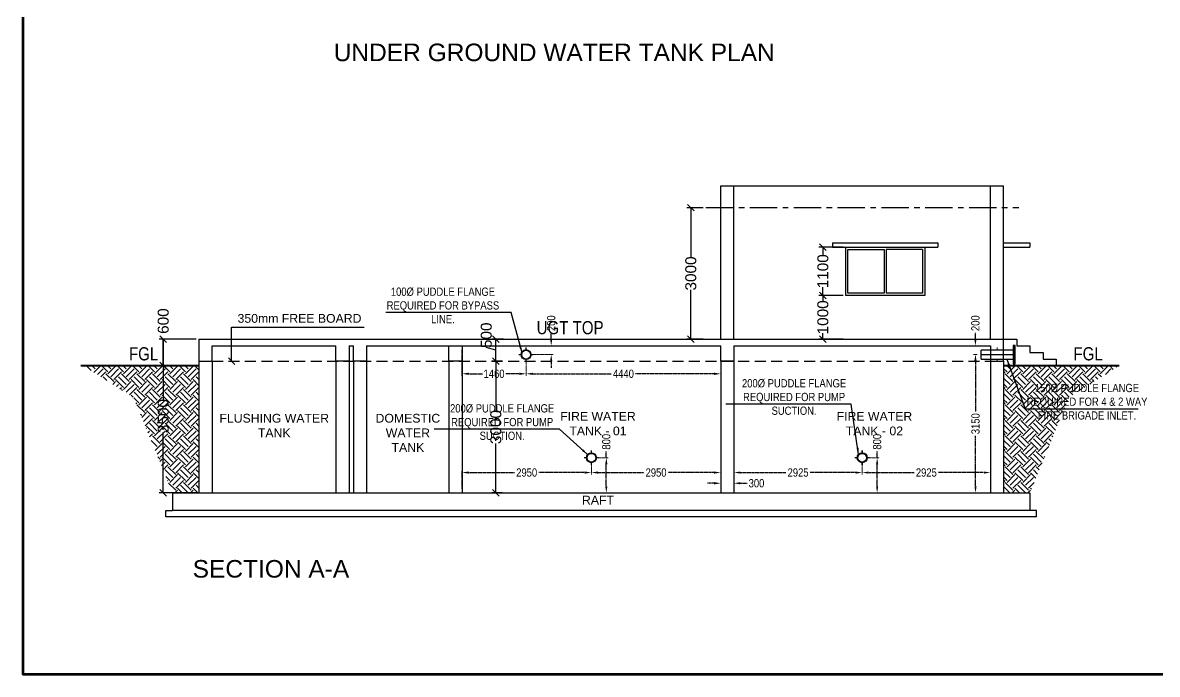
# Model space of a CAD drawing. Header units: inches. Extents: x -82712 to 364260, y -240815 to -94944.
# Drawn here: x 46927 to 72799, y -240815 to -225963 of the extents above; entities that cross this region are included whole.
import ezdxf

# ---------------------------------------------------------------- set-up
doc = ezdxf.new("R2010")
doc.units = ezdxf.units.IN
doc.header["$MEASUREMENT"] = 0
for name, pattern in [('CENTER', [2, 1.25, -0.25, 0.25, -0.25]), ('DASHED2', [0.375, 0.25, -0.125]), ('HIDDEN', [0.375, 0.25, -0.125])]:
    doc.linetypes.add(name, pattern=pattern)
doc.layers.get('Defpoints').update_dxf_attribs({"color": 8})
for name, color, linetype, lineweight in [('2MM', 8, 'Continuous', 20), ('beam', 160, 'Continuous', 25), ('NVB HT TX', 7, 'Continuous', 18), ('text', 7, 'Continuous', 25)]:
    doc.layers.add(name, color=color, linetype=linetype, lineweight=lineweight)
for name, color, linetype in [('EDS-PL-WS-TXT', 7, 'Continuous'), ('Elevation Win', 135, 'Continuous'), ('fire', 1, 'Continuous'), ('FORMAT', 7, 'Continuous'), ('WALL', 1, 'Continuous')]:
    doc.layers.add(name, color=color, linetype=linetype)
doc.styles.add('ARIAL', font='arial.ttf')
doc.styles.add('ARIAL NARROW', font='ARIALN.TTF')
doc.styles.add('Basic', font='arial.ttf')
doc.styles.add('HS', font='ARIALN.TTF', dxfattribs={"height": 0.25})
doc.styles.get("Standard").update_dxf_attribs({"font": 'arial.ttf'})
doc.dimstyles.new('ISO-10', dxfattribs={"dimtxt": 125, "dimasz": 100, "dimexe": 30, "dimexo": 60, "dimgap": 30, "dimtad": 0, "dimdec": 0, "dimzin": 0, "dimdsep": 46, "dimtxsty": 'ARIAL NARROW', "dimcen": 0.09, "dimadec": 0, "dimazin": 0, "dimtfac": 1, "dimtdec": 0, "dimtofl": 0, "dimtmove": 0, "dimatfit": 3, "dimfxl": 1, "dimtolj": 1, "dimtzin": 0, "dimlwe": 13, "dimarcsym": 0})
doc.dimstyles.new('XYZ', dxfattribs={"dimtxt": 0.25, "dimasz": 0.15, "dimexe": 0.09, "dimexo": 0.0625, "dimgap": 0, "dimtad": 0, "dimdec": 0, "dimlfac": 1000, "dimzin": 0, "dimdsep": 46, "dimtxsty": 'Standard', "dimblk": 'OBLIQUE', "dimcen": 0.09, "dimclrd": 256, "dimclre": 256, "dimadec": 0, "dimazin": 0, "dimtfac": 1, "dimtdec": 0, "dimtofl": 0, "dimtmove": 1, "dimatfit": 3, "dimldrblk": 'OBLIQUE', "dimfxl": 1, "dimtolj": 1, "dimtzin": 0, "dimlwd": -1, "dimlwe": -1, "dimarcsym": 0})
pattern_1 = [(45, (-214.04214, -105.05241), (0, 0.3535534), [0.25, -0.25]), (45, (-214.10843, -104.98612), (0, 0.3535534), [0.25, -0.25]), (45, (-214.17472, -104.91983), (0, 0.3535534), [0.25, -0.25]), (135, (-214.17472, -104.87564), (-0.3535534, 3e-17), [0.25, -0.25]), (135, (-214.10843, -104.80934), (-0.3535534, 3e-17), [0.25, -0.25]), (135, (-214.04214, -104.74305), (-0.3535534, 3e-17), [0.25, -0.25])]

# ---------------------------------------------------------------- blocks, each defined once
blk = doc.blocks.new('External Window 1.8')
at = {"layer": 'Elevation Win'}
for p, q in [((0, 1.1), (0, 0)), ((1.8, 1.1), (0, 1.1)), ((0.05, 1.05), (0.875, 1.05)), ((0.875, 1.05), (0.875, 0.05)), ((1.8, 0), (1.8, 1.1)), ((0, 0), (1.8, 0))]:
    blk.add_line(p, q, dxfattribs=at)
for points in [[(0.05, 1.05), (0.05, 0.05), (0.875, 0.05)], [(0.925, 0.05), (1.75, 0.05), (1.75, 1.05), (0.925, 1.05)], [(0.925, 1.05), (0.925, 0.05)]]:
    blk.add_lwpolyline(points, dxfattribs=at)
blk = doc.blocks.new('_Oblique')
at = {"layer": '2MM', "color": 0, "lineweight": -2}
blk.add_line((-0.5, -0.5), (0.5, 0.5), dxfattribs=at)
blk = doc.blocks.new('*D850')
at = {"transparency": 16777216}
for p, q in [((453.567, 65.52), (452.727, 65.52)), ((452.817, 65.52), (452.817, 64.143)), ((452.817, 62.02), (452.817, 63.397)), ((453.567, 62.02), (452.727, 62.02))]:
    blk.add_line(p, q, dxfattribs=at)
at = {"layer": 'Defpoints', "color": 0, "transparency": 16777216}
for p in [(452.817, 65.52), (453.629, 65.52), (453.629, 62.02)]:
    blk.add_point(p, dxfattribs=at)
at = {"transparency": 16777216, "xscale": 0.15, "yscale": 0.15, "zscale": 0.15}
for p, rotation in [((452.817, 65.52), 90), ((452.817, 62.02), 270)]:
    blk.add_blockref('_Oblique', p, dxfattribs=dict(at, rotation=rotation))
at = {"color": 0, "transparency": 16777216, "insert": (452.817, 63.77), "char_height": 0.25, "attachment_point": 5, "rotation": 90}
blk.add_mtext('\\A1;3500', dxfattribs=at)
blk = doc.blocks.new('*D851')
at = {"transparency": 16777216}
for p, q in [((453.567, 65.52), (452.727, 65.52)), ((452.817, 64.92), (452.817, 65.52)), ((453.567, 64.92), (452.727, 64.92))]:
    blk.add_line(p, q, dxfattribs=at)
at = {"layer": 'Defpoints', "color": 0, "transparency": 16777216}
for p in [(452.817, 65.52), (453.629, 65.52), (453.629, 64.92)]:
    blk.add_point(p, dxfattribs=at)
at = {"transparency": 16777216, "xscale": 0.15, "yscale": 0.15, "zscale": 0.15}
for p, rotation in [((452.817, 65.52), 90), ((452.817, 64.92), 270)]:
    blk.add_blockref('_Oblique', p, dxfattribs=dict(at, rotation=rotation))
at = {"color": 0, "transparency": 16777216, "insert": (452.817, 65.935), "char_height": 0.25, "attachment_point": 5, "rotation": 90}
blk.add_mtext('\\A1;600', dxfattribs=at)
blk = doc.blocks.new('*D852')
at = {"transparency": 16777216}
for p, q in [((465.13, 68.52), (464.757, 68.52)), ((464.847, 68.52), (464.847, 67.393)), ((464.847, 65.52), (464.847, 66.647)), ((465.13, 65.52), (464.757, 65.52))]:
    blk.add_line(p, q, dxfattribs=at)
at = {"layer": 'Defpoints', "color": 0, "transparency": 16777216}
for p in [(465.192, 68.52), (464.847, 65.52), (465.192, 65.52)]:
    blk.add_point(p, dxfattribs=at)
at = {"transparency": 16777216, "xscale": 0.15, "yscale": 0.15, "zscale": 0.15}
for p, rotation in [((464.847, 68.52), 90), ((464.847, 65.52), 270)]:
    blk.add_blockref('_Oblique', p, dxfattribs=dict(at, rotation=rotation))
at = {"color": 0, "transparency": 16777216, "insert": (464.847, 67.02), "char_height": 0.25, "attachment_point": 5, "rotation": 90}
blk.add_mtext('\\A1;3000', dxfattribs=at)
blk = doc.blocks.new('*D853')
at = {"transparency": 16777216}
for p, q in [((468.317, 66.52), (467.768, 66.52)), ((467.858, 66.52), (467.858, 66.381)), ((468.317, 65.52), (467.768, 65.52)), ((467.858, 65.52), (467.858, 65.659))]:
    blk.add_line(p, q, dxfattribs=at)
at = {"layer": 'Defpoints', "color": 0, "transparency": 16777216}
for p in [(468.379, 66.52), (467.858, 65.52), (468.379, 65.52)]:
    blk.add_point(p, dxfattribs=at)
at = {"transparency": 16777216, "xscale": 0.15, "yscale": 0.15, "zscale": 0.15}
for p, rotation in [((467.858, 66.52), 90), ((467.858, 65.52), 270)]:
    blk.add_blockref('_Oblique', p, dxfattribs=dict(at, rotation=rotation))
at = {"color": 0, "transparency": 16777216, "insert": (467.858, 66.02), "char_height": 0.25, "attachment_point": 5, "rotation": 90}
blk.add_mtext('\\A1;1000', dxfattribs=at)
blk = doc.blocks.new('*D854')
at = {"transparency": 16777216}
for p, q in [((468.317, 67.62), (467.768, 67.62)), ((467.858, 67.62), (467.858, 67.431)), ((468.317, 66.52), (467.768, 66.52)), ((467.858, 66.52), (467.858, 66.709))]:
    blk.add_line(p, q, dxfattribs=at)
at = {"layer": 'Defpoints', "color": 0, "transparency": 16777216}
for p in [(467.858, 67.62), (468.379, 67.62), (468.379, 66.52)]:
    blk.add_point(p, dxfattribs=at)
at = {"transparency": 16777216, "xscale": 0.15, "yscale": 0.15, "zscale": 0.15}
for p, rotation in [((467.858, 67.62), 90), ((467.858, 66.52), 270)]:
    blk.add_blockref('_Oblique', p, dxfattribs=dict(at, rotation=rotation))
at = {"color": 0, "transparency": 16777216, "insert": (467.858, 67.07), "char_height": 0.25, "attachment_point": 5, "rotation": 90}
blk.add_mtext('\\A1;1100', dxfattribs=at)
blk = doc.blocks.new('*D871')
at = {"transparency": 16777216}
for p, q in [((460.556, 65.02), (460.311, 65.02)), ((460.401, 65.02), (460.401, 63.893)), ((460.401, 62.02), (460.401, 63.147)), ((460.556, 62.02), (460.311, 62.02))]:
    blk.add_line(p, q, dxfattribs=at)
at = {"layer": 'Defpoints', "color": 0, "transparency": 16777216}
for p in [(460.619, 65.02), (460.401, 62.02), (460.619, 62.02)]:
    blk.add_point(p, dxfattribs=at)
at = {"transparency": 16777216, "xscale": 0.15, "yscale": 0.15, "zscale": 0.15}
for p, rotation in [((460.401, 65.02), 90), ((460.401, 62.02), 270)]:
    blk.add_blockref('_Oblique', p, dxfattribs=dict(at, rotation=rotation))
at = {"color": 0, "transparency": 16777216, "insert": (460.401, 63.52), "char_height": 0.25, "attachment_point": 5, "rotation": 90}
blk.add_mtext('\\A1;3000', dxfattribs=at)
blk = doc.blocks.new('*D872')
at = {"transparency": 16777216}
for p, q in [((460.573, 65.52), (460.311, 65.52)), ((460.401, 65.02), (460.401, 65.52)), ((460.401, 65.27), (460.183, 65.336)), ((460.556, 65.02), (460.311, 65.02))]:
    blk.add_line(p, q, dxfattribs=at)
at = {"layer": 'Defpoints', "color": 0, "transparency": 16777216}
for p in [(460.401, 65.52), (460.636, 65.52), (460.619, 65.02)]:
    blk.add_point(p, dxfattribs=at)
at = {"transparency": 16777216, "xscale": 0.15, "yscale": 0.15, "zscale": 0.15}
for p, rotation in [((460.401, 65.52), 90), ((460.401, 65.02), 270)]:
    blk.add_blockref('_Oblique', p, dxfattribs=dict(at, rotation=rotation))
at = {"color": 0, "transparency": 16777216, "insert": (460.183, 65.611), "char_height": 0.25, "attachment_point": 5, "rotation": 90}
blk.add_mtext('\\A1;500', dxfattribs=at)
blk = doc.blocks.new('*D908')
at = {"color": 0, "linetype": 'DASHED2', "lineweight": 13, "transparency": 16777216}
for p, q in [((56944, -236589), (56944, -236172)), ((59894, -235969), (59894, -236262))]:
    blk.add_line(p, q, dxfattribs=at)
at = {"color": 0, "linetype": 'DASHED2', "lineweight": -2, "transparency": 16777216}
for p, q in [((57094, -236217), (58144, -236217)), ((59744, -236217), (58695, -236217))]:
    blk.add_line(p, q, dxfattribs=at)
at = {"color": 0, "transparency": 16777216}
for points in [[(57094, -236192), (57094, -236242), (56944, -236217)], [(59744, -236192), (59744, -236242), (59894, -236217)]]:
    blk.add_solid(points, dxfattribs=at)
at = {"layer": 'Defpoints', "color": 0, "transparency": 16777216}
for p in [(59894, -235879), (59894, -236217), (56944, -236679)]:
    blk.add_point(p, dxfattribs=at)
at = {"color": 0, "transparency": 16777216, "insert": (58419, -236217), "char_height": 187.5, "attachment_point": 5, "style": 'ARIAL NARROW'}
blk.add_mtext('\\A1;2950', dxfattribs=at)
blk = doc.blocks.new('*D909')
at = {"color": 0, "linetype": 'DASHED2', "lineweight": 13, "transparency": 16777216}
for p, q in [((59894, -235969), (59894, -236262)), ((62844, -236589), (62844, -236172))]:
    blk.add_line(p, q, dxfattribs=at)
at = {"color": 0, "linetype": 'DASHED2', "lineweight": -2, "transparency": 16777216}
for p, q in [((60044, -236217), (61094, -236217)), ((62694, -236217), (61645, -236217))]:
    blk.add_line(p, q, dxfattribs=at)
at = {"color": 0, "transparency": 16777216}
for points in [[(60044, -236192), (60044, -236242), (59894, -236217)], [(62694, -236192), (62694, -236242), (62844, -236217)]]:
    blk.add_solid(points, dxfattribs=at)
at = {"layer": 'Defpoints', "color": 0, "transparency": 16777216}
for p in [(59894, -235879), (62844, -236217), (62844, -236679)]:
    blk.add_point(p, dxfattribs=at)
at = {"color": 0, "transparency": 16777216, "insert": (61369, -236217), "char_height": 187.5, "attachment_point": 5, "style": 'ARIAL NARROW'}
blk.add_mtext('\\A1;2950', dxfattribs=at)
blk = doc.blocks.new('*D910')
at = {"color": 0, "linetype": 'DASHED2', "lineweight": -2, "transparency": 16777216}
for p, q in [((62694, -236461), (62544, -236461)), ((63294, -236461), (63444, -236461))]:
    blk.add_line(p, q, dxfattribs=at)
at = {"color": 0, "linetype": 'DASHED2', "lineweight": 13, "transparency": 16777216}
for p, q in [((62844, -236589), (62844, -236416)), ((63144, -236589), (63144, -236416))]:
    blk.add_line(p, q, dxfattribs=at)
at = {"color": 0, "transparency": 16777216}
for points in [[(62694, -236436), (62694, -236486), (62844, -236461)], [(63294, -236436), (63294, -236486), (63144, -236461)]]:
    blk.add_solid(points, dxfattribs=at)
at = {"layer": 'Defpoints', "color": 0, "transparency": 16777216}
for p in [(63144, -236461), (62844, -236679), (63144, -236679)]:
    blk.add_point(p, dxfattribs=at)
at = {"color": 0, "transparency": 16777216, "insert": (63659, -236461), "char_height": 187.5, "attachment_point": 5, "style": 'ARIAL NARROW'}
blk.add_mtext('\\A1;300', dxfattribs=at)
blk = doc.blocks.new('*D911')
at = {"color": 0, "linetype": 'DASHED2', "lineweight": 13, "transparency": 16777216}
for p, q in [((63144, -236589), (63144, -236172)), ((66069, -235969), (66069, -236262))]:
    blk.add_line(p, q, dxfattribs=at)
at = {"color": 0, "linetype": 'DASHED2', "lineweight": -2, "transparency": 16777216}
for p, q in [((63294, -236217), (64331, -236217)), ((65919, -236217), (64883, -236217))]:
    blk.add_line(p, q, dxfattribs=at)
at = {"color": 0, "transparency": 16777216}
for points in [[(63294, -236192), (63294, -236242), (63144, -236217)], [(65919, -236192), (65919, -236242), (66069, -236217)]]:
    blk.add_solid(points, dxfattribs=at)
at = {"layer": 'Defpoints', "color": 0, "transparency": 16777216}
for p in [(66069, -235879), (66069, -236217), (63144, -236679)]:
    blk.add_point(p, dxfattribs=at)
at = {"color": 0, "transparency": 16777216, "insert": (64607, -236217), "char_height": 187.5, "attachment_point": 5, "style": 'ARIAL NARROW'}
blk.add_mtext('\\A1;2925', dxfattribs=at)
blk = doc.blocks.new('*D912')
at = {"color": 0, "linetype": 'DASHED2', "lineweight": 13, "transparency": 16777216}
for p, q in [((66069, -235969), (66069, -236262)), ((68994, -236589), (68994, -236172))]:
    blk.add_line(p, q, dxfattribs=at)
at = {"color": 0, "linetype": 'DASHED2', "lineweight": -2, "transparency": 16777216}
for p, q in [((66219, -236217), (67256, -236217)), ((68844, -236217), (67808, -236217))]:
    blk.add_line(p, q, dxfattribs=at)
at = {"color": 0, "transparency": 16777216}
for points in [[(66219, -236192), (66219, -236242), (66069, -236217)], [(68844, -236192), (68844, -236242), (68994, -236217)]]:
    blk.add_solid(points, dxfattribs=at)
at = {"layer": 'Defpoints', "color": 0, "transparency": 16777216}
for p in [(66069, -235879), (68994, -236217), (68994, -236679)]:
    blk.add_point(p, dxfattribs=at)
at = {"color": 0, "transparency": 16777216, "insert": (67532, -236217), "char_height": 187.5, "attachment_point": 5, "style": 'ARIAL NARROW'}
blk.add_mtext('\\A1;2925', dxfattribs=at)
blk = doc.blocks.new('*D913')
at = {"color": 0, "linetype": 'DASHED2', "lineweight": 13, "transparency": 16777216}
for p, q in [((59984, -235879), (60280, -235879)), ((59984, -236679), (60280, -236679))]:
    blk.add_line(p, q, dxfattribs=at)
at = {"color": 0, "linetype": 'DASHED2', "lineweight": -2, "transparency": 16777216}
for p, q in [((60235, -235879), (60235, -235729)), ((60235, -236529), (60235, -236029))]:
    blk.add_line(p, q, dxfattribs=at)
at = {"color": 0, "transparency": 16777216}
for points in [[(60210, -236029), (60260, -236029), (60235, -235879)], [(60210, -236529), (60260, -236529), (60235, -236679)]]:
    blk.add_solid(points, dxfattribs=at)
at = {"layer": 'Defpoints', "color": 0, "transparency": 16777216}
for p in [(59894, -235879), (59894, -236679), (60235, -236679)]:
    blk.add_point(p, dxfattribs=at)
at = {"color": 0, "transparency": 16777216, "insert": (60235, -235515), "char_height": 187.5, "attachment_point": 5, "rotation": 90, "style": 'ARIAL NARROW'}
blk.add_mtext('\\A1;800', dxfattribs=at)
blk = doc.blocks.new('*D914')
at = {"color": 0, "linetype": 'DASHED2', "lineweight": 13, "transparency": 16777216}
for p, q in [((66159, -235879), (66455, -235879)), ((66159, -236679), (66455, -236679))]:
    blk.add_line(p, q, dxfattribs=at)
at = {"color": 0, "linetype": 'DASHED2', "lineweight": -2, "transparency": 16777216}
for p, q in [((66410, -235879), (66410, -235729)), ((66410, -236529), (66410, -236029))]:
    blk.add_line(p, q, dxfattribs=at)
at = {"color": 0, "transparency": 16777216}
for points in [[(66385, -236029), (66435, -236029), (66410, -235879)], [(66385, -236529), (66435, -236529), (66410, -236679)]]:
    blk.add_solid(points, dxfattribs=at)
at = {"layer": 'Defpoints', "color": 0, "transparency": 16777216}
for p in [(66069, -235879), (66069, -236679), (66410, -236679)]:
    blk.add_point(p, dxfattribs=at)
at = {"color": 0, "transparency": 16777216, "insert": (66410, -235515), "char_height": 187.5, "attachment_point": 5, "rotation": 90, "style": 'ARIAL NARROW'}
blk.add_mtext('\\A1;800', dxfattribs=at)
blk = doc.blocks.new('*D915')
at = {"color": 0, "linetype": 'DASHED2', "lineweight": 13, "transparency": 16777216}
for p, q in [((56944, -233419), (56944, -234011)), ((58405, -233619), (58405, -234011))]:
    blk.add_line(p, q, dxfattribs=at)
at = {"color": 0, "linetype": 'DASHED2', "lineweight": -2, "transparency": 16777216}
for p, q in [((57094, -233966), (57408, -233966)), ((58255, -233966), (57942, -233966))]:
    blk.add_line(p, q, dxfattribs=at)
at = {"color": 0, "transparency": 16777216}
for points in [[(57094, -233941), (57094, -233991), (56944, -233966)], [(58255, -233941), (58255, -233991), (58405, -233966)]]:
    blk.add_solid(points, dxfattribs=at)
at = {"layer": 'Defpoints', "color": 0, "transparency": 16777216}
for p in [(56944, -233329), (58405, -233529), (58405, -233966)]:
    blk.add_point(p, dxfattribs=at)
at = {"color": 0, "transparency": 16777216, "insert": (57675, -233966), "char_height": 187.5, "attachment_point": 5, "style": 'ARIAL NARROW'}
blk.add_mtext('\\A1;1460', dxfattribs=at)
blk = doc.blocks.new('*D916')
at = {"color": 0, "linetype": 'DASHED2', "lineweight": 13, "transparency": 16777216}
for p, q in [((58405, -233619), (58405, -234011)), ((62844, -233919), (62844, -234011))]:
    blk.add_line(p, q, dxfattribs=at)
at = {"color": 0, "linetype": 'DASHED2', "lineweight": -2, "transparency": 16777216}
for p, q in [((58555, -233966), (60347, -233966)), ((62694, -233966), (60902, -233966))]:
    blk.add_line(p, q, dxfattribs=at)
at = {"color": 0, "transparency": 16777216}
for points in [[(58555, -233941), (58555, -233991), (58405, -233966)], [(62694, -233941), (62694, -233991), (62844, -233966)]]:
    blk.add_solid(points, dxfattribs=at)
at = {"layer": 'Defpoints', "color": 0, "transparency": 16777216}
for p in [(58405, -233529), (62844, -233829), (62844, -233966)]:
    blk.add_point(p, dxfattribs=at)
at = {"color": 0, "transparency": 16777216, "insert": (60625, -233966), "char_height": 187.5, "attachment_point": 5, "style": 'ARIAL NARROW'}
blk.add_mtext('\\A1;4440', dxfattribs=at)
blk = doc.blocks.new('*D917')
at = {"color": 0, "linetype": 'DASHED2', "lineweight": -2, "transparency": 16777216}
for p, q in [((58978, -233179), (58978, -233029)), ((58978, -233679), (58978, -233829))]:
    blk.add_line(p, q, dxfattribs=at)
at = {"color": 0, "linetype": 'DASHED2', "lineweight": 13, "transparency": 16777216}
for p, q in [((58773, -233329), (59023, -233329)), ((58495, -233529), (59023, -233529))]:
    blk.add_line(p, q, dxfattribs=at)
at = {"color": 0, "transparency": 16777216}
for points in [[(58953, -233179), (59003, -233179), (58978, -233329)], [(58953, -233679), (59003, -233679), (58978, -233529)]]:
    blk.add_solid(points, dxfattribs=at)
at = {"layer": 'Defpoints', "color": 0, "transparency": 16777216}
for p in [(58683, -233329), (58978, -233329), (58405, -233529)]:
    blk.add_point(p, dxfattribs=at)
at = {"color": 0, "transparency": 16777216, "insert": (58978, -232813), "char_height": 187.5, "attachment_point": 5, "rotation": 90, "style": 'ARIAL NARROW'}
blk.add_mtext('\\A1;200', dxfattribs=at)
blk = doc.blocks.new('250 Flang')
at = {"layer": 'fire', "linetype": 'ByBlock'}
for points in [[(116497, 14839), (116087, 14839), (116087, 14859), (116497, 14859)], [(116497, 14815), (116087, 14815), (116087, 14835), (116497, 14835)]]:
    blk.add_lwpolyline(points, close=True, dxfattribs=at)
blk = doc.blocks.new('*D924')
at = {"color": 0, "linetype": 'DASHED2', "lineweight": 13, "transparency": 16777216}
for p, q in [((68694, -233529), (68609, -233529)), ((68816, -236679), (68609, -236679))]:
    blk.add_line(p, q, dxfattribs=at)
at = {"color": 0, "linetype": 'DASHED2', "lineweight": -2, "transparency": 16777216}
for p, q in [((68654, -233679), (68654, -234830)), ((68654, -236529), (68654, -235378))]:
    blk.add_line(p, q, dxfattribs=at)
at = {"color": 0, "transparency": 16777216}
for points in [[(68629, -233679), (68679, -233679), (68654, -233529)], [(68629, -236529), (68679, -236529), (68654, -236679)]]:
    blk.add_solid(points, dxfattribs=at)
at = {"layer": 'Defpoints', "color": 0, "transparency": 16777216}
for p in [(68654, -233529), (68784, -233529), (68906, -236679)]:
    blk.add_point(p, dxfattribs=at)
at = {"color": 0, "transparency": 16777216, "insert": (68654, -235104), "char_height": 187.5, "attachment_point": 5, "rotation": 90, "style": 'ARIAL NARROW'}
blk.add_mtext('\\A1;3150', dxfattribs=at)
blk = doc.blocks.new('*D925')
at = {"color": 0, "linetype": 'DASHED2', "lineweight": -2, "transparency": 16777216}
for p, q in [((68651, -233179), (68651, -233029)), ((68651, -233679), (68651, -233829))]:
    blk.add_line(p, q, dxfattribs=at)
at = {"color": 0, "linetype": 'DASHED2', "lineweight": 13, "transparency": 16777216}
for p, q in [((68689, -233329), (68606, -233329)), ((68689, -233529), (68606, -233529))]:
    blk.add_line(p, q, dxfattribs=at)
at = {"color": 0, "transparency": 16777216}
for points in [[(68626, -233179), (68676, -233179), (68651, -233329)], [(68626, -233679), (68676, -233679), (68651, -233529)]]:
    blk.add_solid(points, dxfattribs=at)
at = {"layer": 'Defpoints', "color": 0, "transparency": 16777216}
for p in [(68651, -233329), (68779, -233329), (68779, -233529)]:
    blk.add_point(p, dxfattribs=at)
at = {"color": 0, "transparency": 16777216, "insert": (68651, -232813), "char_height": 187.5, "attachment_point": 5, "rotation": 90, "style": 'ARIAL NARROW'}
blk.add_mtext('\\A1;200', dxfattribs=at)
blk = doc.blocks.new('A$C6A5012D1')
h = blk.add_hatch()
h.set_pattern_fill('EARTH', color=8, angle=45)
h.set_pattern_definition(pattern_1)
h.paths.add_polyline_path([(4.0177, 7.0362), (1.378, 7.0362), (2.5286, 6.311), (3.4177, 4.1362), (4.0177, 4.1362)])
h = blk.add_hatch()
h.set_pattern_fill('EARTH', color=8, angle=45)
h.set_pattern_definition(pattern_1)
h.paths.add_polyline_path([(22.3677, 7.0362), (25.0074, 7.0362), (23.8568, 6.311), (22.9677, 4.1362), (22.3677, 4.1362)])
at = {"color": 8}
for p, q in [((23.1177, 3.7362), (22.9677, 3.7362)), ((23.1177, 3.5862), (23.1177, 3.7362))]:
    blk.add_line(p, q, dxfattribs=at)
at = {"const_width": 0.05}
for points in [[(1.3201, 7.0362), (4.0177, 7.0362)], [(25.0074, 7.0362), (22.3677, 7.0362)]]:
    blk.add_lwpolyline(points, dxfattribs=at)
at = {"layer": 'beam'}
for p, q in [((4.0177, 7.1362), (4.0177, 4.1362)), ((4.3177, 7.1362), (4.3177, 4.1362)), ((7.1427, 7.1362), (7.1427, 4.1362)), ((7.4427, 7.1362), (7.4427, 4.1362)), ((7.5427, 7.1362), (7.5427, 4.1362)), ((7.8427, 7.1362), (7.8427, 4.1362)), ((9.7177, 7.1362), (9.7177, 4.1362)), ((10.0177, 7.1362), (10.0177, 4.1362)), ((15.9177, 7.1362), (15.9177, 4.1362)), ((16.2177, 7.1362), (16.2177, 4.1362)), ((22.0677, 7.1362), (22.0677, 4.1362)), ((22.3677, 7.1362), (22.3677, 4.1362)), ((3.4177, 4.1362), (22.9677, 4.1362)), ((3.4177, 4.1362), (3.4177, 3.7362)), ((22.9677, 4.1362), (22.9677, 3.7362)), ((22.9677, 3.7362), (3.4177, 3.7362))]:
    blk.add_line(p, q, dxfattribs=at)
at = {"layer": 'beam', "color": 8}
for p, q in [((3.2677, 3.5862), (3.2677, 3.7362)), ((3.2677, 3.7362), (3.4177, 3.7362)), ((23.1177, 3.5862), (3.2677, 3.5862))]:
    blk.add_line(p, q, dxfattribs=at)
at = {"layer": 'beam', "color": 125, "linetype": 'CENTER', "ltscale": 0.5}
blk.add_lwpolyline([(15.5804, 10.6362), (22.7126, 10.6362)], dxfattribs=at)
at = {"layer": 'beam'}
for points in [[(4.0177, 7.6362), (22.3677, 7.6362)], [(4.0177, 7.6362), (4.0177, 7.1362), (4.3177, 7.1362), (4.3177, 7.4862)], [(22.0677, 7.4862), (22.0677, 7.1362), (22.3677, 7.1362), (22.3677, 7.6362)], [(4.3177, 7.4862), (7.1427, 7.4862)], [(7.4427, 7.4862), (7.4427, 7.1362), (7.1427, 7.1362), (7.1427, 7.4862)], [(7.4427, 7.4862), (7.5427, 7.4862)], [(7.8427, 7.4862), (7.8427, 7.1362), (7.5427, 7.1362), (7.5427, 7.4862)], [(7.8427, 7.4862), (15.9177, 7.4862)], [(10.0177, 7.4862), (10.0177, 7.1362), (9.7177, 7.1362), (9.7177, 7.4862)], [(16.2177, 7.4862), (16.2177, 7.1362), (15.9177, 7.1362), (15.9177, 7.4862)], [(16.2177, 7.4862), (22.0677, 7.4862)]]:
    blk.add_lwpolyline(points, dxfattribs=at)
at = {"layer": 'beam', "color": 125, "linetype": 'HIDDEN'}
blk.add_lwpolyline([(4.3177, 7.1362), (22.0677, 7.1362)], dxfattribs=at)
at = {"layer": 'FORMAT', "lineweight": 100}
blk.add_lwpolyline([(0, 35.7159), (0, 0), (50.1276, 0), (50.1276, 35.7159)], close=True, dxfattribs=at)
at = {"layer": 'WALL', "color": 8}
for p, q in [((15.9177, 11.1362), (22.3677, 11.1362)), ((15.9177, 7.6362), (15.9177, 11.1362)), ((16.2177, 7.6362), (16.2177, 11.1362)), ((22.0677, 7.6362), (22.0677, 11.1362)), ((22.3677, 7.6362), (22.3677, 11.1362)), ((18.4677, 9.8362), (18.4677, 9.7362)), ((18.4677, 9.8362), (20.8677, 9.8362)), ((20.8677, 9.8362), (20.8677, 9.7362)), ((22.3677, 9.8362), (22.9677, 9.8362)), ((22.9677, 9.8362), (22.9677, 9.7362)), ((18.4677, 9.7362), (20.8677, 9.7362)), ((22.3677, 9.7362), (22.9677, 9.7362))]:
    blk.add_line(p, q, dxfattribs=at)
blk.add_lwpolyline([(22.3677, 7.6362), (22.6677, 7.6362), (22.6677, 7.4862), (22.9677, 7.4862), (22.9677, 7.3362), (23.2677, 7.3362), (23.2677, 7.1862), (23.5677, 7.1862), (23.5677, 7.0362)], dxfattribs=at)
at = {"layer": 'Elevation Win', "xscale": -1}
blk.add_blockref('External Window 1.8', (20.5677, 8.6362), dxfattribs=at)
at = {"layer": 'EDS-PL-WS-TXT', "char_height": 0.2, "width": 5.672603, "attachment_point": 1, "style": 'ARIAL'}
for s, insert in [('\\pxqc;350mm FREE BOARD', (3.476, 8.2124)), ('\\pxqc;FIRE WATER \\PTANK - 01', (10.2812, 5.9809)), ('\\pxqc;FIRE WATER \\PTANK - 02', (16.5856, 5.9809)), ('\\pxqc;FLUSHING WATER \\PTANK', (2.8994, 5.9363)), ('\\pxqc;DOMESTIC \\PWATER \\PTANK', (5.9472, 5.9363)), ('\\pxqc;RAFT', (10.2812, 4.0702))]:
    blk.add_mtext(s, dxfattribs=dict(at, insert=insert))
at = {"layer": 'NVB HT TX', "char_height": 0.3, "width": 4.045224, "attachment_point": 1, "style": 'HS'}
for s, insert in [('\\pxqc;UGT TOP', (10.4597, 8.0514, 4.8994)), ('\\pxqc;FGL', (0.7342, 7.4552, 4.8994)), ('\\pxqc;FGL', (22.271, 7.4552, 4.8994))]:
    blk.add_mtext(s, dxfattribs=dict(at, insert=insert))
at = {"layer": 'text', "color": 0, "style": 'Basic'}
for s, p in [('UNDER GROUND WATER TANK PLAN', (7.0916, 13.9758, 4.8994)), ('SECTION A-A', (3.8758, 2.2042, 4.8994))]:
    blk.add_text(s, height=0.4, rotation=359.9998, dxfattribs=at).set_placement(p)
for base, p1, p2, override, picture, middle in [((15.2352, 7.6362), (15.5804, 10.6362), (15.5804, 7.6362), {"dimfxl": 1000, "dimarcsym": 1}, '*D852', (15.2352, 9.1362)), ((18.2458, 9.7362), (18.7677, 8.6362), (18.7677, 9.7362), {"dimfxl": 1000, "dimarcsym": 1}, '*D854', (18.2458, 9.1862)), ((18.2458, 7.6362), (18.7677, 8.6362), (18.7677, 7.6362), {"dimfxl": 1000, "dimarcsym": 1}, '*D853', (18.2458, 8.1362)), ((10.789, 7.6362), (11.0069, 7.1362), (11.0241, 7.6362), {"dimfxl": 1000, "dimarcsym": 1}, '*D872', (10.5713, 7.4515)), ((3.2054, 7.6362), (4.0177, 4.1362), (4.0177, 7.6362), {"dimfxl": 0.18}, '*D850', (3.2054, 5.8862)), ((10.789, 4.1362), (11.0069, 7.1362), (11.0069, 4.1362), {"dimfxl": 1000, "dimarcsym": 1}, '*D871', (10.789, 5.6362))]:
    dim = blk.add_linear_dim(base=base, p1=p1, p2=p2, angle=90, dimstyle='XYZ', override=override)
    dim.commit()
    dim.dimension.update_dxf_attribs({"geometry": picture, "text_midpoint": middle, "insert": (-449.6118, -57.8841)})
dim = blk.add_linear_dim(base=(3.2054, 7.6362), p1=(4.0177, 7.0362), p2=(4.0177, 7.6362), angle=90, dimstyle='XYZ', override={"dimfxl": 0.18})
dim.commit()
dim.dimension.update_dxf_attribs({"geometry": '*D851', "text_midpoint": (3.2054, 8.051), "dimtype": 128, "insert": (-449.6118, -57.8841)})
blk.add_leader([(4.7645, 7.1362), (4.7645, 7.9095), (7.7833, 7.9095)], dimstyle='XYZ', override={"dimgap": 0, "dimtad": 0, "dimfxl": 1000, "dimarcsym": 1})

msp = doc.modelspace()

# ---------------------------------------------------------------- linework, layer by layer
at = {"color": 1}
for p, q in [((69510.1146, -233429.099), (68778.8646, -233429.099)), ((68778.8646, -233629.099), (68778.8646, -233429.099)), ((68778.8646, -233529.099), (69510.1146, -233529.099)), ((68784.0554, -233529.099), (69515.3054, -233529.099)), ((69510.1146, -233396.037), (69510.1146, -233662.1609)), ((68778.8646, -233629.099), (69510.1146, -233629.099))]:
    msp.add_line(p, q, dxfattribs=at)
for points, const_width in [([(58404.7424, -233415.7656), (58404.7424, -233361.1274)], 33.3333), ([(69144.4896, -233429.099), (69144.4896, -233364.5466)], 24.375), ([(58291.409, -233529.099), (58236.7708, -233529.099)], 33.3333), ([(58518.0757, -233529.099), (58572.7139, -233529.099)], 33.3333), ([(69144.4896, -233629.099), (69144.4896, -233693.6513)], 24.375), ([(58404.7424, -233642.4323), (58404.7424, -233697.0705)], 33.3333), ([(59781.1562, -235879.099), (59726.518, -235879.099)], 33.3333), ([(59894.4896, -235765.7656), (59894.4896, -235711.1274)], 33.3333), ([(60007.8229, -235879.099), (60062.4611, -235879.099)], 33.3333), ([(65956.1562, -235879.099), (65901.518, -235879.099)], 33.3333), ([(66069.4896, -235765.7656), (66069.4896, -235711.1274)], 33.3333), ([(66182.8229, -235879.099), (66237.4611, -235879.099)], 33.3333), ([(59894.4896, -235992.4323), (59894.4896, -236047.0705)], 33.3333), ([(66069.4896, -235992.4323), (66069.4896, -236047.0705)], 33.3333)]:
    msp.add_lwpolyline(points, dxfattribs=dict(at, const_width=const_width))
for centre, radius in [((58404.7424, -233529.099), 113.3333), ((58404.7424, -233529.099), 100), ((59894.4896, -235879.099), 113.3333), ((59894.4896, -235879.099), 100), ((66069.4896, -235879.099), 113.3333), ((66069.4896, -235879.099), 100)]:
    msp.add_circle(centre, radius, dxfattribs=at)

# ---------------------------------------------------------------- block references
at = {"color": 6, "xscale": 1000, "yscale": 1000, "zscale": 1000}
msp.add_blockref('A$C6A5012D1', (46926.795, -240815.2804), dxfattribs=at)
at = {"color": 1, "xscale": -1.010904071074887, "yscale": 1.010904071074887, "zscale": 1.010904071074887, "rotation": 270}
msp.add_blockref('250 Flang', (54533.5707, -351089.2885), dxfattribs=at)

# ---------------------------------------------------------------- texts
at = {"color": 6, "char_height": 187.5, "width": 2770.544144, "attachment_point": 5, "style": 'ARIAL NARROW'}
for s, insert in [('\\A1;100%%C PUDDLE FLANGE REQUIRED FOR BYPASS LINE. ', (56509.5883, -232406.9535)), ('\\A1;200%%C PUDDLE FLANGE REQUIRED FOR PUMP SUCTION.', (64516.1923, -234495.9241)), ('\\A1;150%%C PUDDLE FLANGE REQUIRED FOR 4 & 2 WAY FIRE BRIGADE INLET.', (71194.9366, -234603.3864)), ('\\A1;200%%C PUDDLE FLANGE REQUIRED FOR PUMP SUCTION.', (57859.3937, -235067.4827))]:
    msp.add_mtext(s, dxfattribs=dict(at, insert=insert))

# ---------------------------------------------------------------- dimensions: what is measured, and where the dimension line sits
at = {"color": 6}
for base, p1, p2, picture, middle in [((58977.9157, -233329.099), (58404.7424, -233529.099), (58682.914, -233329.099), '*D917', (58977.9157, -232813.2258)), ((68651.4732, -233329.099), (68778.8646, -233529.099), (68778.8646, -233329.099), '*D925', (68651.4732, -232813.2258)), ((68653.8909, -233529.099), (68906.308, -236679.099), (68784.0554, -233529.099), '*D924', (68653.8909, -235104.099))]:
    dim = msp.add_linear_dim(base=base, p1=p1, p2=p2, angle=90, dimstyle='ISO-10', override={"dimscale": 1.5, "dimfxl": 0.1, "dimarcsym": 1}, dxfattribs=at)
    dim.commit()
    dim.dimension.update_dxf_attribs({"geometry": picture, "text_midpoint": middle})
for base, p1, p2, picture, middle in [((58404.7424, -233965.7976), (56944.4896, -233329.099), (58404.7424, -233529.099), '*D915', (57674.616, -233965.7976)), ((62844.4896, -233965.7976), (58404.7424, -233529.099), (62844.4896, -233829.115), '*D916', (60624.616, -233965.7976)), ((59894.4896, -236216.5644), (56944.4896, -236679.099), (59894.4896, -235879.099), '*D908', (58419.4896, -236216.5644)), ((62844.4896, -236216.5644), (59894.4896, -235879.099), (62844.4896, -236679.099), '*D909', (61369.4896, -236216.5644)), ((66069.4896, -236216.5644), (63144.4896, -236679.099), (66069.4896, -235879.099), '*D911', (64606.9896, -236216.5644)), ((68994.4896, -236216.5644), (66069.4896, -235879.099), (68994.4896, -236679.099), '*D912', (67531.9896, -236216.5644)), ((63144.4896, -236461.235), (62844.4896, -236679.099), (63144.4896, -236679.099), '*D910', (63659.0837, -236461.235))]:
    dim = msp.add_linear_dim(base=base, p1=p1, p2=p2, dimstyle='ISO-10', override={"dimscale": 1.5, "dimfxl": 0.1, "dimarcsym": 1}, dxfattribs=at)
    dim.commit()
    dim.dimension.update_dxf_attribs({"geometry": picture, "text_midpoint": middle})
for base, p1, p2, picture, middle in [((60234.7554, -236679.099), (59894.4896, -235879.099), (59894.4896, -236679.099), '*D913', (60234.7554, -235514.5048)), ((66409.7554, -236679.099), (66069.4896, -235879.099), (66069.4896, -236679.099), '*D914', (66409.7554, -235514.5048))]:
    dim = msp.add_linear_dim(base=base, p1=p1, p2=p2, angle=90, dimstyle='ISO-10', override={"dimscale": 1.5, "dimfxl": 0.1, "dimarcsym": 1}, dxfattribs=at)
    dim.commit()
    dim.dimension.update_dxf_attribs({"geometry": picture, "text_midpoint": middle, "dimtype": 160})

# ---------------------------------------------------------------- leaders
for points in [[(58312.4069, -233490.704), (58062.4129, -232570.4021), (55205.1951, -232570.4021)], [(69366.2832, -233629.099), (69784.6054, -234766.8351), (72364.2685, -234766.8351)], [(65984.7024, -235803.8954), (65820.5855, -234659.3727), (62963.3677, -234659.3727)], [(59807.8324, -235806.058), (59163.7869, -235230.9313), (56306.5691, -235230.9313)]]:
    msp.add_leader(points, dimstyle='ISO-10', override={"dimscale": 1.5, "dimfxl": 0.1, "dimarcsym": 1}, dxfattribs=at)

doc.saveas('drawing.dxf')
